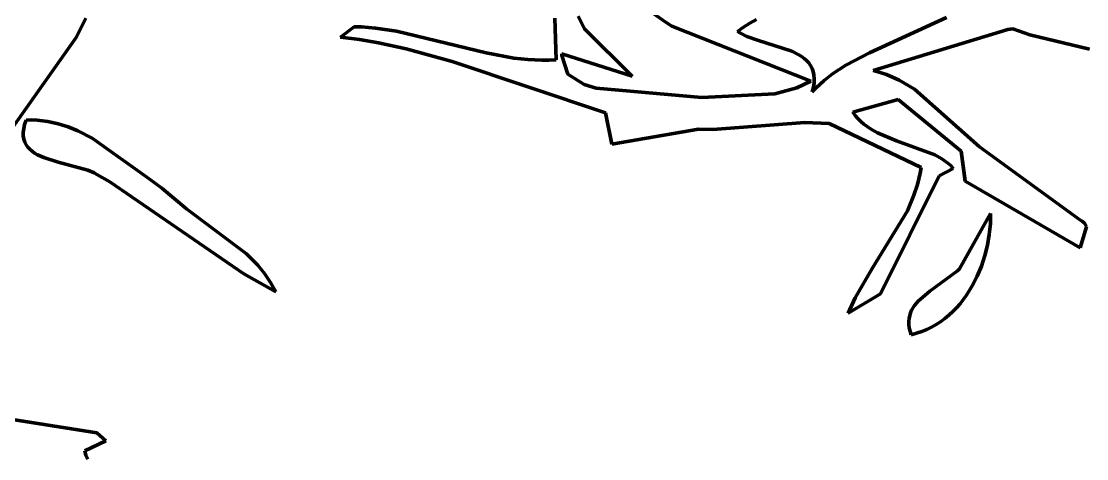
# Model space of a CAD drawing. Header units: millimetres. Extents: x 0 to 15.3, y 0 to 17.7.
# Drawn here: x 0.684 to 1.963, y 14.739 to 15.263 of the extents above; entities that cross this region are included whole.
import ezdxf

# ---------------------------------------------------------------- set-up
doc = ezdxf.new("R2010")
doc.units = ezdxf.units.MM
doc.layers.add('color#0a0a0aff', color=7, linetype='CONTINUOUS', lineweight=100)
doc.layers.add('color#ffffffff', color=7, linetype='CONTINUOUS', lineweight=100)

msp = doc.modelspace()

# ---------------------------------------------------------------- linework, layer by layer
at = {"layer": 'color#0a0a0aff'}
for p, q in [((1.4585, 15.2618), (1.4331, 15.2796)), ((0.7618, 15.267), (0.7501, 15.2439)), ((1.3262, 15.2173), (1.3246, 15.2672)), ((1.3527, 15.2696), (1.3605, 15.2545)), ((1.7022, 15.2257), (1.7949, 15.2681)), ((1.0674, 15.2442), (1.084, 15.2568)), ((1.084, 15.2568), (1.0925, 15.2566)), ((1.0925, 15.2566), (1.1094, 15.2553)), ((1.1094, 15.2553), (1.1346, 15.2516)), ((1.3605, 15.2545), (1.4177, 15.1977)), ((1.4651, 15.2577), (1.4585, 15.2618)), ((1.632, 15.1915), (1.4651, 15.2577)), ((1.5513, 15.2564), (1.5439, 15.2511)), ((1.5589, 15.2611), (1.5513, 15.2564)), ((1.5667, 15.2654), (1.5589, 15.2611)), ((1.8685, 15.2537), (1.7067, 15.2043)), ((1.8745, 15.2545), (1.8685, 15.2537)), ((1.8947, 15.2471), (1.8745, 15.2545)), ((0.7501, 15.2439), (0.6713, 15.1324)), ((1.0903, 15.2414), (1.0674, 15.2442)), ((1.113, 15.2377), (1.0903, 15.2414)), ((1.1346, 15.2516), (1.2422, 15.2255)), ((1.5439, 15.2511), (1.5474, 15.249)), ((1.5474, 15.249), (1.555, 15.2453)), ((1.555, 15.2453), (1.568, 15.2406)), ((1.9662, 15.2301), (1.8947, 15.2471)), ((1.1465, 15.2305), (1.113, 15.2377)), ((1.2014, 15.2153), (1.1465, 15.2305)), ((1.568, 15.2406), (1.609, 15.2275)), ((1.2422, 15.2255), (1.2755, 15.2193)), ((1.2755, 15.2193), (1.2923, 15.2175)), ((1.2923, 15.2175), (1.3092, 15.2168)), ((1.3092, 15.2168), (1.3176, 15.2169)), ((1.3176, 15.2169), (1.3262, 15.2173)), ((1.4177, 15.1977), (1.3333, 15.2245)), ((1.3333, 15.2245), (1.3333, 15.2225)), ((1.3333, 15.2225), (1.3404, 15.1998)), ((1.609, 15.2275), (1.6169, 15.2236)), ((1.6169, 15.2236), (1.6205, 15.2214)), ((1.6205, 15.2214), (1.6238, 15.2189)), ((1.6238, 15.2189), (1.6268, 15.2163)), ((1.6268, 15.2163), (1.6294, 15.2134)), ((1.6739, 15.2109), (1.7022, 15.2257)), ((1.3855, 15.1535), (1.2014, 15.2153)), ((1.6294, 15.2134), (1.6316, 15.2103)), ((1.6316, 15.2103), (1.6334, 15.2068)), ((1.6334, 15.2068), (1.6348, 15.2031)), ((1.6348, 15.2031), (1.6356, 15.199)), ((1.6579, 15.2004), (1.6739, 15.2109)), ((1.7067, 15.2043), (1.7122, 15.2029)), ((1.7122, 15.2029), (1.7228, 15.1995)), ((1.3404, 15.1998), (1.3601, 15.1877)), ((1.6151, 15.1836), (1.632, 15.1915)), ((1.6356, 15.199), (1.636, 15.1945)), ((1.636, 15.1945), (1.6358, 15.1897)), ((1.6382, 15.1836), (1.6478, 15.1924)), ((1.6478, 15.1924), (1.6579, 15.2004)), ((1.7228, 15.1995), (1.7378, 15.1929)), ((1.7378, 15.1929), (1.7565, 15.1818)), ((1.3601, 15.1877), (1.3742, 15.1832)), ((1.3742, 15.1832), (1.501, 15.1721)), ((1.5886, 15.1764), (1.6151, 15.1836)), ((1.635, 15.1844), (1.6335, 15.1788)), ((1.6335, 15.1788), (1.6382, 15.1836)), ((1.6358, 15.1897), (1.635, 15.1844)), ((1.7565, 15.1818), (1.8343, 15.1126)), ((1.501, 15.1721), (1.5886, 15.1764)), ((1.7367, 15.1694), (1.6822, 15.1545)), ((1.8122, 15.1076), (1.7367, 15.1694)), ((1.393, 15.1159), (1.3855, 15.1535)), ((1.6822, 15.1545), (1.6852, 15.1504)), ((0.6873, 15.1346), (0.6884, 15.1395)), ((0.6884, 15.1395), (0.6902, 15.1449)), ((0.6902, 15.1449), (0.6968, 15.145)), ((0.6968, 15.145), (0.7034, 15.1447)), ((0.7034, 15.1447), (0.7098, 15.1441)), ((0.7098, 15.1441), (0.7162, 15.1432)), ((0.7162, 15.1432), (0.7286, 15.1405)), ((0.7286, 15.1405), (0.7407, 15.1367)), ((1.6249, 15.1421), (1.5143, 15.1335)), ((1.6538, 15.1407), (1.6249, 15.1421)), ((1.7643, 15.088), (1.6538, 15.1407)), ((1.6852, 15.1504), (1.6885, 15.1466)), ((1.6885, 15.1466), (1.6919, 15.1431)), ((1.6919, 15.1431), (1.6956, 15.1399)), ((1.6956, 15.1399), (1.7034, 15.1342)), ((0.6868, 15.13), (0.6873, 15.1346)), ((0.6868, 15.1258), (0.6868, 15.13)), ((0.6874, 15.122), (0.6868, 15.1258)), ((0.7407, 15.1367), (0.7524, 15.1319)), ((0.7524, 15.1319), (0.7694, 15.1232)), ((1.4972, 15.134), (1.393, 15.1159)), ((1.5143, 15.1335), (1.4972, 15.134)), ((1.7034, 15.1342), (1.7119, 15.1294)), ((1.7119, 15.1294), (1.7348, 15.1199)), ((0.6885, 15.1185), (0.6874, 15.122)), ((0.6901, 15.1153), (0.6885, 15.1185)), ((0.6921, 15.1124), (0.6901, 15.1153)), ((0.7694, 15.1232), (0.838, 15.0745)), ((1.7348, 15.1199), (1.7809, 15.1031)), ((0.6945, 15.1098), (0.6921, 15.1124)), ((0.6973, 15.1074), (0.6945, 15.1098)), ((0.7004, 15.1052), (0.6973, 15.1074)), ((0.7038, 15.1033), (0.7004, 15.1052)), ((0.7114, 15.0999), (0.7038, 15.1033)), ((1.7809, 15.1031), (1.789, 15.0985)), ((1.8171, 15.0715), (1.8122, 15.1076)), ((1.8343, 15.1126), (1.9561, 15.0243)), ((0.7288, 15.0945), (0.7114, 15.0999)), ((0.7643, 15.0848), (0.7288, 15.0945)), ((1.7632, 15.0811), (1.7643, 15.088)), ((1.789, 15.0985), (1.7964, 15.0932)), ((1.7964, 15.0932), (1.7998, 15.0902)), ((1.7998, 15.0902), (1.8029, 15.0869)), ((0.7719, 15.0816), (0.7643, 15.0848)), ((0.7752, 15.0797), (0.7719, 15.0816)), ((0.7905, 15.0707), (0.7752, 15.0797)), ((1.7858, 15.0779), (1.7156, 14.9365)), ((1.76, 15.0677), (1.7632, 15.0811)), ((1.8029, 15.0869), (1.7858, 15.0779)), ((0.9513, 14.9605), (0.7905, 15.0707)), ((0.838, 15.0745), (0.8532, 15.0631)), ((0.8532, 15.0631), (0.8827, 15.0385)), ((1.7557, 15.0548), (1.76, 15.0677)), ((1.955, 14.9916), (1.8171, 15.0715)), ((1.7478, 15.0362), (1.7557, 15.0548)), ((0.8827, 15.0385), (0.9547, 14.9843)), ((1.7054, 14.9668), (1.7478, 15.0362)), ((1.8102, 14.9666), (1.8477, 15.0327)), ((1.8477, 15.0327), (1.8474, 15.0203)), ((1.9561, 15.0243), (1.9575, 15.0235)), ((1.8474, 15.0203), (1.8461, 15.0077)), ((1.9628, 15.0168), (1.955, 14.9916)), ((1.9575, 15.0235), (1.9608, 15.0209)), ((1.9608, 15.0209), (1.9628, 15.0168)), ((1.8461, 15.0077), (1.8439, 14.9949)), ((1.8439, 14.9949), (1.8408, 14.9823)), ((0.9547, 14.9843), (0.9681, 14.9707)), ((1.8408, 14.9823), (1.8367, 14.9698)), ((0.9898, 14.9387), (0.9513, 14.9605)), ((0.9681, 14.9707), (0.9761, 14.9608)), ((0.9761, 14.9608), (0.9834, 14.9502)), ((1.685, 14.9317), (1.7054, 14.9668)), ((1.7746, 14.9396), (1.8078, 14.9641)), ((1.8078, 14.9641), (1.8102, 14.9666)), ((1.8367, 14.9698), (1.8317, 14.9577)), ((0.9834, 14.9502), (0.9867, 14.9446)), ((1.8317, 14.9577), (1.8257, 14.946)), ((0.9867, 14.9446), (0.9898, 14.9387)), ((1.7156, 14.9365), (1.6767, 14.9133)), ((1.7607, 14.9278), (1.7746, 14.9396)), ((1.8189, 14.935), (1.8111, 14.9246)), ((1.8257, 14.946), (1.8189, 14.935)), ((1.6767, 14.9133), (1.685, 14.9317)), ((1.7529, 14.9167), (1.7563, 14.9225)), ((1.7563, 14.9225), (1.7607, 14.9278)), ((1.8111, 14.9246), (1.8069, 14.9198)), ((1.7499, 14.907), (1.7506, 14.9104)), ((1.7506, 14.9104), (1.7516, 14.9137)), ((1.7516, 14.9137), (1.7529, 14.9167)), ((1.7977, 14.9109), (1.7928, 14.9068)), ((1.8024, 14.9152), (1.7977, 14.9109)), ((1.8069, 14.9198), (1.8024, 14.9152)), ((1.7496, 14.9035), (1.7499, 14.907)), ((1.7497, 14.8998), (1.7496, 14.9035)), ((1.7501, 14.8958), (1.7497, 14.8998)), ((1.751, 14.8917), (1.7501, 14.8958)), ((1.7768, 14.8964), (1.771, 14.8936)), ((1.7824, 14.8995), (1.7768, 14.8964)), ((1.7877, 14.903), (1.7824, 14.8995)), ((1.7928, 14.9068), (1.7877, 14.903)), ((1.7523, 14.8874), (1.751, 14.8917)), ((1.7588, 14.8891), (1.7523, 14.8874)), ((1.765, 14.8911), (1.7588, 14.8891)), ((1.771, 14.8936), (1.765, 14.8911)), ((0.6235, 14.7937), (0.775, 14.7698)), ((0.775, 14.7698), (0.786, 14.7599)), ((0.786, 14.7599), (0.7607, 14.7479)), ((0.7607, 14.7479), (0.762, 14.7426)), ((0.762, 14.7426), (0.7641, 14.7381))]:
    msp.add_line(p, q, dxfattribs=at)
at = {"layer": 'color#ffffffff'}
for p, q in [((1.4331, 15.2796), (1.4585, 15.2618)), ((0.7501, 15.2439), (0.7618, 15.267)), ((1.3246, 15.2672), (1.3262, 15.2173)), ((1.3605, 15.2545), (1.3527, 15.2696)), ((1.7949, 15.2681), (1.7022, 15.2257)), ((1.084, 15.2568), (1.0674, 15.2442)), ((1.0925, 15.2566), (1.084, 15.2568)), ((1.1094, 15.2553), (1.0925, 15.2566)), ((1.1346, 15.2516), (1.1094, 15.2553)), ((1.4177, 15.1977), (1.3605, 15.2545)), ((1.4585, 15.2618), (1.4651, 15.2577)), ((1.4651, 15.2577), (1.632, 15.1915)), ((1.5439, 15.2511), (1.5513, 15.2564)), ((1.5513, 15.2564), (1.5589, 15.2611)), ((1.5589, 15.2611), (1.5667, 15.2654)), ((1.7067, 15.2043), (1.8685, 15.2537)), ((1.8685, 15.2537), (1.8745, 15.2545)), ((1.8745, 15.2545), (1.8947, 15.2471)), ((0.6713, 15.1324), (0.7501, 15.2439)), ((1.0674, 15.2442), (1.0903, 15.2414)), ((1.0903, 15.2414), (1.113, 15.2377)), ((1.2422, 15.2255), (1.1346, 15.2516)), ((1.5474, 15.249), (1.5439, 15.2511)), ((1.555, 15.2453), (1.5474, 15.249)), ((1.568, 15.2406), (1.555, 15.2453)), ((1.8947, 15.2471), (1.9662, 15.2301)), ((1.113, 15.2377), (1.1465, 15.2305)), ((1.1465, 15.2305), (1.2014, 15.2153)), ((1.609, 15.2275), (1.568, 15.2406)), ((1.2755, 15.2193), (1.2422, 15.2255)), ((1.2923, 15.2175), (1.2755, 15.2193)), ((1.3092, 15.2168), (1.2923, 15.2175)), ((1.3176, 15.2169), (1.3092, 15.2168)), ((1.3262, 15.2173), (1.3176, 15.2169)), ((1.3333, 15.2225), (1.3333, 15.2245)), ((1.3333, 15.2245), (1.4177, 15.1977)), ((1.3404, 15.1998), (1.3333, 15.2225)), ((1.6169, 15.2236), (1.609, 15.2275)), ((1.6205, 15.2214), (1.6169, 15.2236)), ((1.6238, 15.2189), (1.6205, 15.2214)), ((1.6268, 15.2163), (1.6238, 15.2189)), ((1.6294, 15.2134), (1.6268, 15.2163)), ((1.7022, 15.2257), (1.6739, 15.2109)), ((1.2014, 15.2153), (1.3855, 15.1535)), ((1.6316, 15.2103), (1.6294, 15.2134)), ((1.6334, 15.2068), (1.6316, 15.2103)), ((1.6348, 15.2031), (1.6334, 15.2068)), ((1.6356, 15.199), (1.6348, 15.2031)), ((1.6739, 15.2109), (1.6579, 15.2004)), ((1.7122, 15.2029), (1.7067, 15.2043)), ((1.7228, 15.1995), (1.7122, 15.2029)), ((1.3601, 15.1877), (1.3404, 15.1998)), ((1.632, 15.1915), (1.6151, 15.1836)), ((1.636, 15.1945), (1.6356, 15.199)), ((1.6358, 15.1897), (1.636, 15.1945)), ((1.6478, 15.1924), (1.6382, 15.1836)), ((1.6579, 15.2004), (1.6478, 15.1924)), ((1.7378, 15.1929), (1.7228, 15.1995)), ((1.7565, 15.1818), (1.7378, 15.1929)), ((1.3742, 15.1832), (1.3601, 15.1877)), ((1.501, 15.1721), (1.3742, 15.1832)), ((1.6151, 15.1836), (1.5886, 15.1764)), ((1.6335, 15.1788), (1.635, 15.1844)), ((1.6382, 15.1836), (1.6335, 15.1788)), ((1.635, 15.1844), (1.6358, 15.1897)), ((1.8343, 15.1126), (1.7565, 15.1818)), ((1.5886, 15.1764), (1.501, 15.1721)), ((1.6822, 15.1545), (1.7367, 15.1694)), ((1.7367, 15.1694), (1.8122, 15.1076)), ((1.3855, 15.1535), (1.393, 15.1159)), ((1.6852, 15.1504), (1.6822, 15.1545)), ((0.6884, 15.1395), (0.6873, 15.1346)), ((0.6902, 15.1449), (0.6884, 15.1395)), ((0.6968, 15.145), (0.6902, 15.1449)), ((0.7034, 15.1447), (0.6968, 15.145)), ((0.7098, 15.1441), (0.7034, 15.1447)), ((0.7162, 15.1432), (0.7098, 15.1441)), ((0.7286, 15.1405), (0.7162, 15.1432)), ((0.7407, 15.1367), (0.7286, 15.1405)), ((1.5143, 15.1335), (1.6249, 15.1421)), ((1.6249, 15.1421), (1.6538, 15.1407)), ((1.6538, 15.1407), (1.7643, 15.088)), ((1.6885, 15.1466), (1.6852, 15.1504)), ((1.6919, 15.1431), (1.6885, 15.1466)), ((1.6956, 15.1399), (1.6919, 15.1431)), ((1.7034, 15.1342), (1.6956, 15.1399)), ((0.6873, 15.1346), (0.6868, 15.13)), ((0.6868, 15.13), (0.6868, 15.1258)), ((0.6868, 15.1258), (0.6874, 15.122)), ((0.7524, 15.1319), (0.7407, 15.1367)), ((0.7694, 15.1232), (0.7524, 15.1319)), ((1.393, 15.1159), (1.4972, 15.134)), ((1.4972, 15.134), (1.5143, 15.1335)), ((1.7119, 15.1294), (1.7034, 15.1342)), ((1.7348, 15.1199), (1.7119, 15.1294)), ((0.6874, 15.122), (0.6885, 15.1185)), ((0.6885, 15.1185), (0.6901, 15.1153)), ((0.6901, 15.1153), (0.6921, 15.1124)), ((0.838, 15.0745), (0.7694, 15.1232)), ((1.7809, 15.1031), (1.7348, 15.1199)), ((0.6921, 15.1124), (0.6945, 15.1098)), ((0.6945, 15.1098), (0.6973, 15.1074)), ((0.6973, 15.1074), (0.7004, 15.1052)), ((0.7004, 15.1052), (0.7038, 15.1033)), ((0.7038, 15.1033), (0.7114, 15.0999)), ((1.789, 15.0985), (1.7809, 15.1031)), ((1.8122, 15.1076), (1.8171, 15.0715)), ((1.9561, 15.0243), (1.8343, 15.1126)), ((0.7114, 15.0999), (0.7288, 15.0945)), ((0.7288, 15.0945), (0.7643, 15.0848)), ((1.7643, 15.088), (1.7632, 15.0811)), ((1.7964, 15.0932), (1.789, 15.0985)), ((1.7998, 15.0902), (1.7964, 15.0932)), ((1.8029, 15.0869), (1.7998, 15.0902)), ((0.7643, 15.0848), (0.7719, 15.0816)), ((0.7719, 15.0816), (0.7752, 15.0797)), ((0.7752, 15.0797), (0.7905, 15.0707)), ((1.7156, 14.9365), (1.7858, 15.0779)), ((1.7632, 15.0811), (1.76, 15.0677)), ((1.7858, 15.0779), (1.8029, 15.0869)), ((0.7905, 15.0707), (0.9513, 14.9605)), ((0.8532, 15.0631), (0.838, 15.0745)), ((0.8827, 15.0385), (0.8532, 15.0631)), ((1.76, 15.0677), (1.7557, 15.0548)), ((1.8171, 15.0715), (1.955, 14.9916)), ((1.7557, 15.0548), (1.7478, 15.0362)), ((0.9547, 14.9843), (0.8827, 15.0385)), ((1.7478, 15.0362), (1.7054, 14.9668)), ((1.8477, 15.0327), (1.8102, 14.9666)), ((1.8474, 15.0203), (1.8477, 15.0327)), ((1.9575, 15.0235), (1.9561, 15.0243)), ((1.8461, 15.0077), (1.8474, 15.0203)), ((1.955, 14.9916), (1.9628, 15.0168)), ((1.9608, 15.0209), (1.9575, 15.0235)), ((1.9628, 15.0168), (1.9608, 15.0209)), ((1.8439, 14.9949), (1.8461, 15.0077)), ((1.8408, 14.9823), (1.8439, 14.9949)), ((0.9681, 14.9707), (0.9547, 14.9843)), ((1.8367, 14.9698), (1.8408, 14.9823)), ((0.9513, 14.9605), (0.9898, 14.9387)), ((0.9761, 14.9608), (0.9681, 14.9707)), ((0.9834, 14.9502), (0.9761, 14.9608)), ((1.7054, 14.9668), (1.685, 14.9317)), ((1.8078, 14.9641), (1.7746, 14.9396)), ((1.8102, 14.9666), (1.8078, 14.9641)), ((1.8317, 14.9577), (1.8367, 14.9698)), ((0.9867, 14.9446), (0.9834, 14.9502)), ((1.8257, 14.946), (1.8317, 14.9577)), ((0.9898, 14.9387), (0.9867, 14.9446)), ((1.6767, 14.9133), (1.7156, 14.9365)), ((1.7746, 14.9396), (1.7607, 14.9278)), ((1.8111, 14.9246), (1.8189, 14.935)), ((1.8189, 14.935), (1.8257, 14.946)), ((1.685, 14.9317), (1.6767, 14.9133)), ((1.7563, 14.9225), (1.7529, 14.9167)), ((1.7607, 14.9278), (1.7563, 14.9225)), ((1.8069, 14.9198), (1.8111, 14.9246)), ((1.7506, 14.9104), (1.7499, 14.907)), ((1.7516, 14.9137), (1.7506, 14.9104)), ((1.7529, 14.9167), (1.7516, 14.9137)), ((1.7928, 14.9068), (1.7977, 14.9109)), ((1.7977, 14.9109), (1.8024, 14.9152)), ((1.8024, 14.9152), (1.8069, 14.9198)), ((1.7499, 14.907), (1.7496, 14.9035)), ((1.7496, 14.9035), (1.7497, 14.8998)), ((1.7497, 14.8998), (1.7501, 14.8958)), ((1.7501, 14.8958), (1.751, 14.8917)), ((1.771, 14.8936), (1.7768, 14.8964)), ((1.7768, 14.8964), (1.7824, 14.8995)), ((1.7824, 14.8995), (1.7877, 14.903)), ((1.7877, 14.903), (1.7928, 14.9068)), ((1.751, 14.8917), (1.7523, 14.8874)), ((1.7523, 14.8874), (1.7588, 14.8891)), ((1.7588, 14.8891), (1.765, 14.8911)), ((1.765, 14.8911), (1.771, 14.8936)), ((0.775, 14.7698), (0.6235, 14.7937)), ((0.786, 14.7599), (0.775, 14.7698)), ((0.7607, 14.7479), (0.786, 14.7599)), ((0.762, 14.7426), (0.7607, 14.7479)), ((0.7641, 14.7381), (0.762, 14.7426))]:
    msp.add_line(p, q, dxfattribs=at)

doc.saveas('drawing.dxf')
